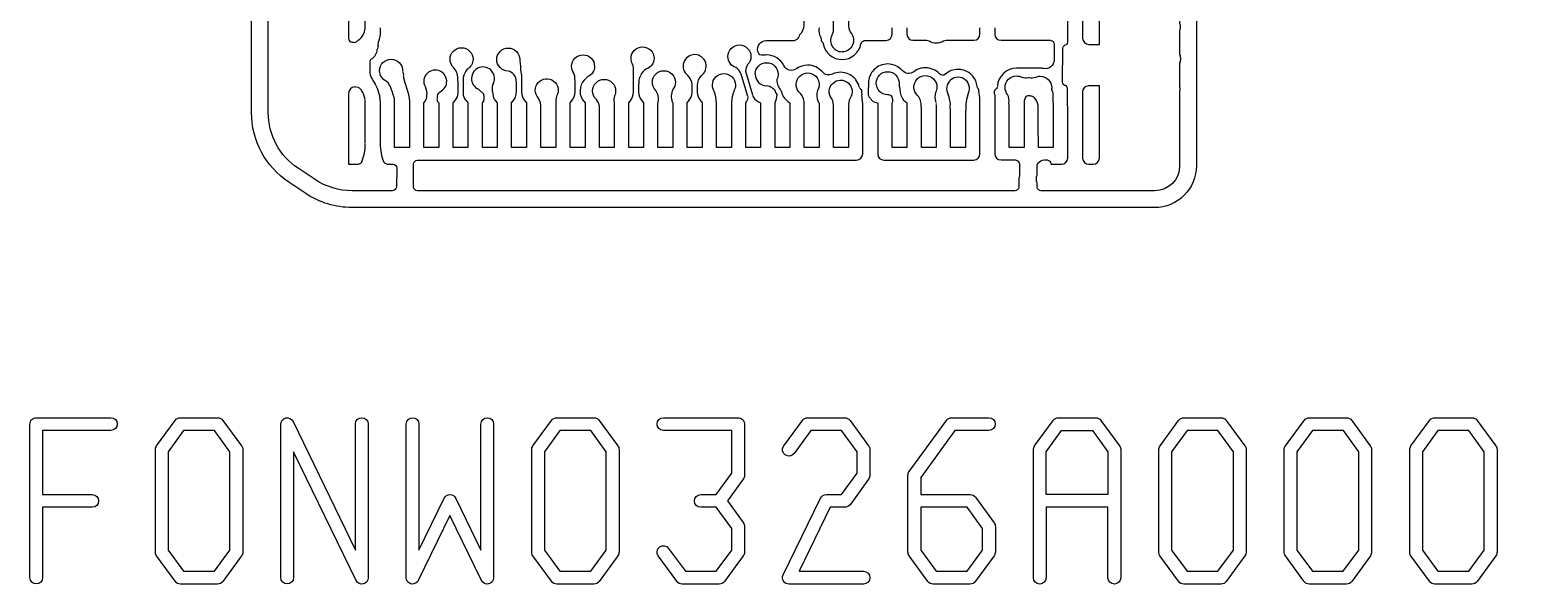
# Model space of a CAD drawing. Extents: x -344 to 154, y 670 to 1023.
# Drawn here: x -261.33 to -243.44, y 860.09 to 866.71 of the extents above; entities that cross this region are included whole.
import ezdxf

# ---------------------------------------------------------------- set-up
doc = ezdxf.new("R2010")
doc.units = 0
doc.layers.add('gbr-dxf_layer0', color=7, linetype='Continuous')
doc.layers.add('gbr-outline-dxf_layer1', color=2, linetype='Continuous')

msp = doc.modelspace()

# ---------------------------------------------------------------- linework, layer by layer
at = {"layer": 'gbr-dxf_layer0'}
for p, q in [((-251.021, 866.663), (-251.021, 866.738)), ((-249.793, 866.738), (-249.793, 866.665)), ((-248.921, 866.565), (-248.921, 866.827)), ((-248.743, 866.738), (-248.743, 866.614)), ((-256.858, 866.123), (-256.806, 865.957)), ((-256.212, 865.957), (-256.212, 866.097)), ((-257.521, 865.954), (-257.521, 865.107)), ((-257.321, 865.841), (-257.321, 865.858)), ((-257.321, 865.358), (-257.321, 865.841)), ((-257.143, 865.86), (-257.143, 865.841)), ((-256.971, 865.841), (-256.971, 865.875)), ((-256.793, 865.872), (-256.793, 865.841)), ((-256.271, 865.841), (-256.243, 865.874)), ((-256.12, 865.873), (-256.093, 865.841)), ((-255.571, 865.841), (-255.555, 865.86)), ((-255.409, 865.86), (-255.393, 865.841)), ((-254.871, 865.841), (-254.855, 865.859)), ((-254.709, 865.86), (-254.693, 865.841)), ((-254.009, 865.859), (-253.993, 865.841)), ((-250.493, 865.841), (-250.493, 865.841)), ((-249.971, 865.308), (-249.971, 865.841)), ((-249.793, 865.841), (-249.793, 865.308)), ((-248.745, 865.966), (-248.744, 865.842)), ((-248.743, 865.841), (-248.743, 865.308)), ((-249.971, 865.232), (-249.971, 865.308)), ((-249.793, 865.308), (-249.793, 865.233)), ((-257.521, 865.107), (-257.42, 865.107)), ((-249.122, 865.107), (-248.998, 865.107)), ((-248.668, 865.107), (-248.619, 865.107)), ((-261.331, 860.166), (-261.331, 861.081))]:
    msp.add_line(p, q, dxfattribs=at)
for points in [[(-258.484, 866.046, -0.048851), (-258.481, 866.072), (-258.481, 867.572, -0.098732), (-258.475, 867.591, -0.114272), (-258.481, 867.619), (-258.481, 877.154), (-258.481, 877.191, -0.02473), (-258.481, 877.197), (-258.481, 882.795, -0.154608), (-256.693, 888.437), (-254.809, 891.113), (-251.212, 896.221), (-251.162, 896.292), (-250.942, 896.603, 0.036962), (-250.168, 897.895, 0.001414), (-250.143, 897.945, 0.03796), (-249.563, 899.379)], [(-257.312, 867.271), (-257.312, 867.408, 0.304726), (-257.375, 867.472), (-257.46, 867.472, 0.314275), (-257.521, 867.41), (-257.521, 866.618)], [(-247.582, 867.561), (-247.582, 866.793, -0.081777), (-247.574, 866.749, -0.081762), (-247.582, 866.705), (-247.582, 866.417, -0.092819), (-247.572, 866.367, -0.092814), (-247.582, 866.317), (-247.582, 866.033, -0.053632), (-247.578, 866.004, -0.053619), (-247.582, 865.975), (-247.582, 865.089, -0.413971), (-247.881, 864.789), (-249.241, 864.789, -0.35684), (-249.286, 864.834), (-249.286, 864.883, -0.088354), (-249.294, 864.93, -0.088358), (-249.286, 864.978), (-249.286, 865.097, -0.132493), (-249.276, 865.121, -0.221958), (-249.198, 865.158), (-249.166, 865.158, -0.35684), (-249.122, 865.113)], [(-248.666, 866.537), (-248.542, 866.537), (-248.542, 867.133, -0.091001), (-248.551, 867.182, -0.090994), (-248.542, 867.23), (-248.542, 867.399, 0.398829), (-248.615, 867.472), (-248.668, 867.472, 0.401854), (-248.743, 867.4), (-248.743, 867.271), (-248.743, 866.738)], [(-257.521, 866.618, -0.072365), (-257.52, 866.611, 0.344141), (-257.479, 866.564, -0.141001), (-257.464, 866.565, 0.200874), (-257.421, 866.573, -0.086287), (-257.385, 866.603, 0.237266), (-257.323, 866.753, -0.122943), (-257.321, 866.766), (-257.321, 867.271)], [(-251.456, 866.12, 0.2274), (-251.636, 866.206, 0.110834), (-251.734, 866.184, -0.33946), (-251.855, 866.21, 0.220339), (-252.031, 866.291, 0.157029), (-252.165, 866.248, -0.461829), (-252.316, 866.286, 0.284195), (-252.521, 866.413, 0.046173), (-252.564, 866.409, -0.39808), (-252.623, 866.447, 0.010504), (-252.625, 866.456, -0.497132), (-252.527, 866.586), (-252.188, 866.586, 0.210009), (-252.136, 866.627, -0.117978), (-252.102, 866.681, 0.174172), (-252.073, 866.799, -0.134025), (-252.071, 866.813), (-252.071, 867.252, -0.133791), (-252.071, 867.267)], [(-251.733, 866.665, 0.057282), (-251.721, 866.704), (-251.721, 867.271), (-251.543, 867.271), (-251.543, 866.805, -0.131904), (-251.541, 866.791, 0.166533), (-251.515, 866.677, -0.640181), (-251.619, 866.45)], [(-257.143, 866.738), (-257.143, 866.691, -0.077953), (-257.161, 866.574)], [(-251.893, 866.738), (-251.893, 866.738, 0.116308), (-251.889, 866.655, -0.139615), (-251.869, 866.582)], [(-250.843, 866.738), (-250.843, 866.661, 0.396099), (-250.771, 866.588), (-250.611, 866.588, -0.085132), (-250.579, 866.58, 0.124984), (-250.493, 866.558, 0.124975), (-250.407, 866.58, -0.085115), (-250.374, 866.588), (-250.04, 866.588)], [(-250.04, 866.588, 0.390651), (-249.971, 866.662), (-249.971, 866.738)], [(-257.162, 866.573, 0.063145), (-257.17, 866.529, -0.210055), (-257.17, 866.507, 0.050276), (-257.181, 866.475, -0.25712), (-257.251, 866.363, 0.180196), (-257.266, 866.331), (-257.266, 866.198, 0.124432), (-257.234, 866.119, -0.116918), (-257.229, 866.107, -0.094553), (-257.148, 865.915)], [(-252.984, 866.394, -0.414225), (-252.846, 866.532, -0.414225), (-252.709, 866.394, -0.197802), (-252.749, 866.297, 0.11876), (-252.772, 866.219), (-252.69, 865.935)], [(-251.869, 866.581, -0.185487), (-251.847, 866.552), (-251.845, 866.545, 0.826158), (-251.393, 866.545)], [(-251.392, 866.55, -0.304663), (-251.349, 866.586), (-251.092, 866.586, 0.400991), (-251.021, 866.661)], [(-249.717, 866.588), (-249.127, 866.588, -0.358988), (-249.082, 866.542), (-249.083, 866.349, -0.473537), (-249.206, 866.25, 0.05123), (-249.253, 866.255), (-249.532, 866.255, 0.395252), (-249.762, 866.039)], [(-248.937, 866.042, -0.359082), (-248.982, 866.087), (-248.979, 866.493, -0.354841), (-248.934, 866.537)], [(-257.15, 866.225, -0.414225), (-257.012, 866.362, -0.414225), (-256.875, 866.225)], [(-256.307, 866.362, -0.414225), (-256.17, 866.499, -0.414225), (-256.032, 866.362, -0.270664), (-256.102, 866.242, 0.133531), (-256.149, 866.143, -0.034587), (-256.149, 866.106, -0.082984), (-256.152, 866.096), (-256.152, 865.957)], [(-256.212, 866.097, -0.11537), (-256.214, 866.111, 0.196387), (-256.261, 866.259, -0.215146), (-256.307, 866.362)], [(-255.749, 866.359, -0.414225), (-255.611, 866.496, -0.414225), (-255.474, 866.359, -0.01564), (-255.474, 866.35, 0.033496), (-255.464, 866.288, -0.160672), (-255.466, 866.271, 0.043575), (-255.457, 866.189)], [(-255.512, 865.976), (-255.512, 866.081, -0.130965), (-255.515, 866.094, 0.352634), (-255.611, 866.221, -0.413683), (-255.749, 866.359)], [(-254.855, 865.86, 0.174009), (-254.812, 865.97), (-254.812, 866.074), (-254.814, 866.147, 0.071797), (-254.828, 866.197, -0.158096), (-254.854, 866.277, -0.414225), (-254.717, 866.415, -0.414225), (-254.579, 866.277, -0.304562), (-254.665, 866.15), (-254.702, 866.113, 0.196597), (-254.752, 865.99), (-254.752, 865.977)], [(-254.171, 865.841), (-254.154, 865.861, 0.171127), (-254.112, 865.969), (-254.112, 866.2, -0.14311), (-254.114, 866.215, 0.125806), (-254.124, 866.303, -0.133302), (-254.142, 866.373, -0.414225), (-254.005, 866.51, -0.414225), (-253.867, 866.373, -0.328414), (-253.964, 866.242, 0.137763), (-254.03, 866.169)], [(-252.747, 865.916), (-252.824, 866.184, 0.138084), (-252.889, 866.263, -0.324482), (-252.984, 866.394)], [(-256.975, 865.901), (-257, 865.982, -0.135755), (-257.007, 865.995, 0.173939), (-257.07, 866.1, -0.293057), (-257.15, 866.225)], [(-256.875, 866.221, 0.054726), (-256.865, 866.185, -0.193955), (-256.866, 866.165, 0.060881), (-256.858, 866.123)], [(-255.456, 866.188, -0.048582), (-255.452, 866.141), (-255.452, 865.97, 0.173872), (-255.409, 865.86)], [(-254.03, 866.165, -0.255187), (-254.041, 866.144, 0.095242), (-254.049, 866.076, -0.125635), (-254.052, 866.063), (-254.052, 865.973, 0.17853), (-254.009, 865.86)], [(-253.887, 866.087, -0.414225), (-253.75, 866.225, -0.414225), (-253.612, 866.087, -0.172149), (-253.643, 866.001, 0.20464), (-253.651, 865.85), (-253.643, 865.841)], [(-253.305, 866.166, 0.178092), (-253.352, 866.049), (-253.352, 865.97, 0.173635), (-253.308, 865.862, -0.111709), (-253.302, 865.851), (-253.293, 865.841), (-253.293, 865.308), (-253.471, 865.308), (-253.471, 865.841), (-253.462, 865.851, -0.113477), (-253.456, 865.862, 0.164305), (-253.412, 865.964), (-253.412, 866.056, 0.176779), (-253.464, 866.169)], [(-253.169, 866.054, -0.414225), (-253.032, 866.191, -0.414225), (-252.894, 866.054, -0.133998), (-252.913, 865.984, 0.062115), (-252.942, 865.832, -0.025011), (-252.943, 865.752), (-252.943, 865.308), (-253.121, 865.308), (-253.121, 865.752, -0.024538), (-253.121, 865.831)], [(-252.659, 866.183, -0.414225), (-252.521, 866.32, -0.414225), (-252.384, 866.183, -0.12082), (-252.4, 866.119, 0.08552), (-252.385, 866.042, -0.025104), (-252.36, 866, -0.04178), (-252.34, 865.965, -0.107268), (-252.338, 865.954, -0.018016), (-252.326, 865.921, 0.121378), (-252.243, 865.841)], [(-250.973, 866.282, 0.113703), (-251.074, 866.305, 0.414222), (-251.304, 866.075, 0.029181), (-251.302, 866.049)], [(-251.211, 866.075, -0.414225), (-251.074, 866.213, -0.414225), (-250.936, 866.075, -0.02342), (-250.937, 866.062, 0.055864), (-250.929, 866.015, -0.169412), (-250.93, 865.997, 0.157936), (-250.883, 865.873, 0.054821), (-250.843, 865.841)], [(-250.17, 866.232, 0.068058), (-250.232, 866.24, 0.182261), (-250.384, 866.183, -0.404926), (-250.454, 866.186, 0.208083), (-250.623, 866.26, 0.163878), (-250.762, 866.213, -0.394207), (-250.9, 866.227, 0.093837), (-250.968, 866.279)], [(-250.76, 866.029, -0.414225), (-250.623, 866.167, -0.414225), (-250.485, 866.029, -0.122248), (-250.501, 865.965, 0.158732), (-250.497, 865.847)], [(-249.971, 865.841), (-249.971, 865.906, -0.05183), (-249.985, 866.003, -0.168815), (-250.002, 866.031), (-250.003, 866.038, 0.297235), (-250.165, 866.23)], [(-257.045, 865.107), (-256.988, 865.107, -0.364261), (-256.943, 865.061), (-256.949, 864.833, -0.349493), (-256.994, 864.789), (-257.479, 864.789, -0.147934), (-257.922, 864.924), (-258.125, 865.059, -0.2508), (-258.481, 865.724), (-258.481, 866.019, -0.048845), (-258.484, 866.046)], [(-257.428, 866.029, -0.056116), (-257.434, 866.029, 0.042407), (-257.446, 866.03)], [(-256.432, 865.968), (-256.448, 865.952, 0.18241), (-256.462, 865.895, -0.12362), (-256.464, 865.881, 0.088166), (-256.456, 865.856), (-256.443, 865.841), (-256.443, 865.308), (-256.621, 865.308), (-256.621, 865.841), (-256.6, 865.865, 0.109077), (-256.583, 865.923, -0.132724), (-256.584, 865.937, 0.138711), (-256.595, 866.015)], [(-255.795, 866.061, 0.044917), (-255.802, 866.037), (-255.802, 865.981, 0.042062), (-255.795, 865.959, -0.193119), (-255.796, 865.939, 0.153611), (-255.767, 865.869), (-255.743, 865.841), (-255.743, 865.308), (-255.921, 865.308), (-255.921, 865.841), (-255.905, 865.859, 0.068477), (-255.899, 865.882, -0.134777), (-255.901, 865.897, 0.119441), (-255.904, 865.943), (-255.965, 866.004)], [(-254.602, 865.984, -0.414225), (-254.464, 866.121, -0.414225), (-254.327, 865.984, -0.109101), (-254.339, 865.926, 0.115985), (-254.345, 865.843)], [(-254.343, 865.841), (-254.343, 865.841), (-254.343, 865.308), (-254.521, 865.308), (-254.521, 865.795, 0.128495), (-254.555, 865.88, -0.216039), (-254.602, 865.984)], [(-253.817, 865.846, 0.206085), (-253.847, 865.99, -0.20022), (-253.887, 866.087)], [(-253.121, 865.834, 0.059121), (-253.147, 865.979, -0.144693), (-253.169, 866.054)], [(-252.421, 865.841, 0.146909), (-252.397, 865.94, 0.033625), (-252.424, 865.991, 0.051505), (-252.46, 866.022, 0.085525), (-252.517, 866.045)], [(-251.384, 865.957), (-251.384, 865.996, -0.204066), (-251.411, 866.025)], [(-251.302, 866.046), (-251.302, 866.036, -0.103289), (-251.308, 866.017), (-251.308, 865.96)], [(-251.018, 865.846, -0.048377), (-251.016, 865.85, 0.069077), (-251.011, 865.864, -0.109389), (-251.013, 865.876, 0.382629), (-251.06, 865.938, -0.024659), (-251.074, 865.938, -0.414225), (-251.211, 866.075)], [(-250.493, 865.819), (-250.493, 865.308), (-250.671, 865.308), (-250.671, 865.782, -0.130131), (-250.673, 865.796, 0.196545), (-250.713, 865.926, -0.216591), (-250.76, 866.029)], [(-249.762, 866.033, -0.225269), (-249.787, 865.998, 0.209452), (-249.802, 865.964, 0.017617), (-249.797, 865.944, -0.076094), (-249.793, 865.918), (-249.793, 865.841)], [(-249.67, 866.024, -0.414225), (-249.532, 866.162, -0.122769), (-249.468, 866.146, 0.104532), (-249.394, 866.143, -0.092398), (-249.384, 866.143, 0.11195), (-249.305, 866.147, -0.10302), (-249.25, 866.159, -0.414225), (-249.112, 866.021, -0.044233), (-249.115, 865.997, -0.167509), (-249.097, 865.942), (-249.097, 865.845)], [(-249.443, 865.841), (-249.443, 865.308), (-249.621, 865.308), (-249.621, 865.822, -0.136912), (-249.623, 865.837, 0.146581), (-249.64, 865.939, -0.170174), (-249.67, 866.024)], [(-248.996, 865.107, 0.40441), (-248.921, 865.18), (-248.921, 865.308), (-248.921, 865.601), (-248.922, 866, 0.150877), (-248.937, 866.042)], [(-248.617, 865.107, 0.406334), (-248.542, 865.18), (-248.542, 866.042), (-248.672, 866.042, 0.403584), (-248.745, 865.967)], [(-257.143, 865.841), (-257.143, 865.349, 0.090313), (-257.1, 865.132, 0.20921), (-257.045, 865.107)], [(-252.77, 865.841, 0.122239), (-252.742, 865.9, 0.004495), (-252.746, 865.913)], [(-252.689, 865.933, -0.006237), (-252.683, 865.912, 0.149042), (-252.594, 865.841)], [(-251.28, 865.893, -0.061994), (-251.261, 865.867, 0.111969), (-251.194, 865.841)], [(-250.116, 865.936, 0.065725), (-250.14, 865.825, -0.032377), (-250.14, 865.746, -0.041596), (-250.143, 865.731), (-250.143, 865.308), (-250.321, 865.308), (-250.321, 865.73, -0.041518), (-250.323, 865.745, -0.032409), (-250.324, 865.825, 0.067824), (-250.349, 865.939)], [(-249.093, 865.841), (-249.093, 865.308), (-249.271, 865.308), (-249.271, 865.34), (-249.272, 865.557, -0.068467), (-249.275, 865.581), (-249.275, 865.81, 0.142486), (-249.318, 865.902, -0.033919), (-249.333, 865.912, 0.059287), (-249.375, 865.923), (-249.398, 865.923, 0.281034), (-249.434, 865.889)], [(-257.418, 865.107, 0.209419), (-257.363, 865.132, 0.091675), (-257.321, 865.352)], [(-251.446, 865.156, 0.411845), (-251.371, 865.231), (-251.371, 865.308)], [(-251.193, 865.308), (-251.193, 865.229, 0.407084), (-251.118, 865.156)], [(-248.743, 865.308), (-248.743, 865.181, 0.407922), (-248.668, 865.107)], [(-256.743, 864.834), (-256.743, 865.111, -0.35684), (-256.698, 865.156), (-251.447, 865.156)], [(-251.117, 865.156), (-250.043, 865.156, 0.40413), (-249.971, 865.231)], [(-249.714, 865.158), (-249.544, 865.158, -0.35684), (-249.499, 865.113), (-249.499, 864.968, -0.068154), (-249.505, 864.941)], [(-249.505, 864.941), (-249.505, 864.834, -0.35684), (-249.55, 864.789), (-256.698, 864.789, -0.35684), (-256.743, 864.834)], [(-261.331, 861.085), (-261.331, 861.998, -0.208517), (-261.309, 862.055, -0.208501), (-261.252, 862.077), (-260.363, 862.077, -1), (-260.363, 861.925), (-261.179, 861.925), (-261.179, 861.159), (-260.586, 861.159, -1), (-260.586, 861.007), (-261.179, 861.007), (-261.179, 860.166, -1), (-261.331, 860.166)], [(-258.331, 860.166), (-258.331, 861.997, -0.835854), (-258.185, 862.031), (-257.439, 860.496)], [(-257.439, 860.496), (-257.439, 862.001, -1), (-257.286, 862.001), (-257.286, 860.165, -0.795967), (-257.431, 860.132), (-258.179, 861.67)], [(-256.831, 860.166), (-256.831, 862.001, -1), (-256.679, 862.001), (-256.679, 860.496)], [(-255.939, 860.496), (-255.939, 862.001, -1), (-255.786, 862.001), (-255.786, 860.165, -0.795967), (-255.931, 860.132), (-256.309, 860.909)], [(-252.324, 860.199), (-251.878, 861.115, -0.298876), (-251.807, 861.159), (-251.625, 861.159), (-251.439, 861.414), (-251.439, 861.67), (-251.624, 861.925), (-251.993, 861.925), (-252.193, 861.65, -1), (-252.317, 861.74), (-252.094, 862.044, -0.257177), (-252.029, 862.077), (-251.588, 862.077, -0.246448), (-251.524, 862.046), (-251.302, 861.742, -0.166637), (-251.286, 861.695), (-251.286, 861.391, -0.165513), (-251.301, 861.344), (-251.524, 861.038, -0.239934), (-251.586, 861.007), (-251.761, 861.007), (-252.133, 860.242)], [(-249.331, 860.165), (-249.331, 861.695, -0.161897), (-249.316, 861.741), (-249.094, 862.046, -0.041105), (-249.085, 862.055, -0.196911), (-249.032, 862.077), (-248.588, 862.077, -0.246448), (-248.524, 862.046), (-248.301, 861.74, -0.170321), (-248.286, 861.692), (-248.286, 861.085)], [(-258.179, 861.67), (-258.179, 860.166, -1), (-258.331, 860.166)], [(-256.679, 860.496), (-256.378, 861.114, -0.654574), (-256.239, 861.113), (-255.939, 860.496)], [(-248.286, 861.081), (-248.286, 860.165, -1), (-248.439, 860.165), (-248.439, 861.007), (-249.179, 861.007), (-249.179, 860.165, -1), (-249.331, 860.165)], [(-256.309, 860.909), (-256.687, 860.132, -0.082021), (-256.701, 860.112, -0.670473), (-256.831, 860.166)], [(-252.133, 860.242), (-251.363, 860.242, -1), (-251.363, 860.089), (-252.253, 860.089, -0.562296), (-252.324, 860.199)]]:
    msp.add_lwpolyline(points, format="xyb", dxfattribs=at)
for points in [[(-251.913, 865.99, 0.190419), (-251.904, 865.854), (-251.893, 865.841), (-251.893, 865.308), (-252.071, 865.308), (-252.071, 865.806, -0.129604), (-252.073, 865.82, 0.200609), (-252.115, 865.952, -2.227956)], [(-255.033, 865.919, 0.120246), (-255.041, 865.834, -0.146809), (-255.043, 865.818), (-255.043, 865.308), (-255.221, 865.308), (-255.221, 865.767, -0.134257), (-255.223, 865.781, 0.168732), (-255.25, 865.896, -2.029611)], [(-251.523, 865.897, 0.146959), (-251.54, 865.795, -0.139361), (-251.543, 865.78), (-251.543, 865.308), (-251.721, 865.308), (-251.721, 865.769, -0.137818), (-251.723, 865.784, 0.151914), (-251.742, 865.889, -2.003498)], [(-259.831, 860.473), (-259.831, 861.692, -0.170323), (-259.817, 861.74), (-259.594, 862.046, -0.239742), (-259.532, 862.077), (-259.088, 862.077, -0.246448), (-259.024, 862.046), (-258.802, 861.742, -0.166637), (-258.786, 861.695), (-258.786, 860.471, -0.16419), (-258.802, 860.425), (-259.024, 860.121, -0.249655), (-259.088, 860.089), (-259.532, 860.089, -0.247601), (-259.595, 860.122), (-259.817, 860.427, -0.165513)], [(-255.331, 860.473), (-255.331, 861.695, -0.161897), (-255.316, 861.741), (-255.094, 862.044, -0.257177), (-255.029, 862.077), (-254.588, 862.077, -0.246448), (-254.524, 862.046), (-254.302, 861.742, -0.166637), (-254.286, 861.695), (-254.286, 860.473, -0.165513), (-254.301, 860.427), (-254.524, 860.121, -0.239934), (-254.586, 860.089), (-255.032, 860.089, -0.247601), (-255.095, 860.122), (-255.317, 860.426, -0.165513)], [(-253.817, 860.427, -1), (-253.694, 860.516), (-253.493, 860.242), (-253.125, 860.242), (-252.939, 860.496), (-252.939, 860.752), (-253.124, 861.007), (-253.309, 861.007, -1), (-253.309, 861.159), (-253.125, 861.159), (-252.939, 861.414), (-252.939, 861.925), (-253.755, 861.925, -1), (-253.755, 862.077), (-252.865, 862.077, -0.421762), (-252.786, 862.001), (-252.786, 861.389, -0.16419), (-252.802, 861.343), (-252.991, 861.083), (-252.802, 860.824, -0.166637), (-252.786, 860.777), (-252.786, 860.471, -0.16419), (-252.802, 860.425), (-253.024, 860.121, -0.249655), (-253.088, 860.089), (-253.532, 860.089, -0.247601), (-253.595, 860.122)], [(-250.831, 860.471), (-250.831, 861.387, -0.165513), (-250.817, 861.434), (-250.37, 862.046, -0.239934), (-250.309, 862.077), (-249.863, 862.077, -1), (-249.863, 861.925), (-250.27, 861.925), (-250.679, 861.364), (-250.679, 861.159), (-250.086, 861.159, -0.247601), (-250.023, 861.126), (-249.801, 860.822, -0.165513), (-249.786, 860.775), (-249.786, 860.471, -0.161897), (-249.802, 860.426), (-250.023, 860.122, -0.257177), (-250.089, 860.089), (-250.53, 860.089, -0.246448), (-250.594, 860.121), (-250.815, 860.425, -0.166669)], [(-247.831, 860.473), (-247.831, 861.695, -0.161897), (-247.816, 861.741), (-247.594, 862.044, -0.257177), (-247.529, 862.077), (-247.088, 862.077, -0.246448), (-247.024, 862.046), (-246.802, 861.742, -0.166637), (-246.786, 861.695), (-246.786, 860.473, -0.165513), (-246.801, 860.427), (-247.024, 860.121, -0.239934), (-247.086, 860.089), (-247.532, 860.089, -0.247601), (-247.595, 860.122), (-247.817, 860.426, -0.165513)], [(-246.331, 860.473), (-246.331, 861.695, -0.161897), (-246.316, 861.741), (-246.094, 862.044, -0.257177), (-246.029, 862.077), (-245.588, 862.077, -0.246448), (-245.524, 862.046), (-245.302, 861.742, -0.166637), (-245.286, 861.695), (-245.286, 860.473, -0.165513), (-245.301, 860.427), (-245.524, 860.121, -0.239934), (-245.586, 860.089), (-246.032, 860.089, -0.247601), (-246.095, 860.122), (-246.317, 860.426, -0.165513)], [(-244.831, 860.473), (-244.831, 861.695, -0.161897), (-244.816, 861.741), (-244.594, 862.044, -0.257177), (-244.529, 862.077), (-244.088, 862.077, -0.246448), (-244.024, 862.046), (-243.802, 861.742, -0.166637), (-243.786, 861.695), (-243.786, 860.473, -0.165513), (-243.801, 860.427), (-244.024, 860.121, -0.239934), (-244.086, 860.089), (-244.532, 860.089, -0.247601), (-244.595, 860.122), (-244.817, 860.426, -0.165513)]]:
    msp.add_lwpolyline(points, format="xyb", close=True, dxfattribs=at)
for points in [[(-256.793, 865.841), (-256.793, 865.308), (-256.971, 865.308), (-256.971, 865.841)], [(-256.093, 865.841), (-256.093, 865.308), (-256.271, 865.308), (-256.271, 865.841)], [(-255.393, 865.841), (-255.393, 865.308), (-255.571, 865.308), (-255.571, 865.84)], [(-254.693, 865.841), (-254.693, 865.308), (-254.871, 865.308), (-254.871, 865.841)], [(-253.993, 865.841), (-253.993, 865.308), (-254.171, 865.308), (-254.171, 865.84)], [(-253.643, 865.84), (-253.643, 865.308), (-253.821, 865.308), (-253.821, 865.841)], [(-252.593, 865.841), (-252.593, 865.308), (-252.771, 865.308), (-252.771, 865.841)], [(-252.243, 865.841), (-252.243, 865.308), (-252.421, 865.308), (-252.421, 865.841)], [(-251.371, 865.308), (-251.371, 865.823), (-251.382, 865.932)], [(-251.193, 865.841), (-251.193, 865.84), (-251.193, 865.308)], [(-250.843, 865.841), (-250.843, 865.308), (-251.021, 865.308), (-251.021, 865.841)]]:
    msp.add_lwpolyline(points, dxfattribs=at)
for points in [[(-259.679, 860.496), (-259.493, 860.242), (-259.125, 860.242), (-258.939, 860.496), (-258.939, 861.67), (-259.124, 861.925), (-259.493, 861.925), (-259.679, 861.67)], [(-255.179, 860.496), (-254.993, 860.242), (-254.625, 860.242), (-254.439, 860.496), (-254.439, 861.67), (-254.624, 861.925), (-254.993, 861.925), (-255.179, 861.67)], [(-249.179, 861.159), (-249.179, 861.67), (-248.993, 861.925), (-248.624, 861.925), (-248.439, 861.67), (-248.439, 861.159)], [(-247.679, 860.496), (-247.493, 860.242), (-247.125, 860.242), (-246.939, 860.496), (-246.939, 861.67), (-247.124, 861.925), (-247.493, 861.925), (-247.679, 861.67)], [(-246.179, 860.496), (-245.993, 860.242), (-245.625, 860.242), (-245.439, 860.496), (-245.439, 861.67), (-245.624, 861.925), (-245.993, 861.925), (-246.179, 861.67)], [(-244.679, 860.496), (-244.493, 860.242), (-244.125, 860.242), (-243.939, 860.496), (-243.939, 861.67), (-244.124, 861.925), (-244.493, 861.925), (-244.679, 861.67)], [(-250.679, 860.496), (-250.493, 860.242), (-250.124, 860.242), (-249.939, 860.496), (-249.939, 860.752), (-250.124, 861.007), (-250.679, 861.007)]]:
    msp.add_lwpolyline(points, close=True, dxfattribs=at)
for centre, radius, start, end in [((-251.619, 866.588), 0.137, 145.9741, 269.9999), ((-249.718, 866.663), 0.075, 180, 270), ((-248.966, 866.566), 0.0449, 321.2574, 357.6795), ((-248.668, 866.613), 0.075, 180, 270), ((-253.382, 866.279), 0.138, 304.0976, 233.5376), ((-256.484, 866.096), 0.137, 292.2491, 215.9818), ((-255.913, 866.131), 0.138, 329.4007, 247.7524), ((-252.521, 866.183), 0.138, 180, 270), ((-257.446, 865.955), 0.075, 90.7521, 179.9996), ((-257.431, 865.953), 0.075, 30.2033, 84.3633), ((-257.692, 865.8), 0.378, 12.1679, 30.1345), ((-251.636, 865.976), 0.23, 13.811, 37.8243), ((-250.232, 866.01), 0.137, 327.2717, 211.2605), ((-257.411, 865.86), 0.0904, 0.1404, 11.8288), ((-257.411, 865.86), 0.268, 0.6993, 11.2402), ((-257.06, 865.875), 0.0891, 1.2877, 16.3047), ((-257.06, 865.875), 0.267, 359.948, 17.3785), ((-256.337, 865.956), 0.125, 319.0909, 0), ((-256.027, 865.956), 0.125, 179.9996, 220.9095), ((-255.687, 865.975), 0.175, 319.0865, 359.999), ((-254.577, 865.975), 0.175, 180.001, 220.9135), ((-251.221, 865.957), 0.163, 180.9728, 187.9844), ((-251.221, 865.957), 0.0869, 179.9808, 224.9796), ((-250.519, 865.826), 0.0275, 343.7233, 16.2767), ((-249.268, 865.836), 0.175, 162.9088, 178.2842), ((-249.718, 865.233), 0.075, 180, 270)]:
    msp.add_arc(centre, radius, start, end, dxfattribs=at)
at = {"layer": 'gbr-outline-dxf_layer1'}
msp.add_lwpolyline([(-231.981, 947.887), (-231.981, 898.42, -0.207998), (-235.161, 891.106), (-245.792, 881.193, 0.207969), (-247.381, 877.537), (-247.381, 865.089, -0.414366), (-247.881, 864.589), (-257.479, 864.589, -0.147926), (-258.033, 864.757), (-258.236, 864.893, -0.250655), (-258.681, 865.724), (-258.681, 882.794, -0.154617), (-256.857, 888.552), (-251.105, 896.719, 0.154617), (-249.281, 902.477), (-249.281, 953.632, -0.021814)], format="xyb", dxfattribs=at)

doc.saveas('drawing.dxf')
